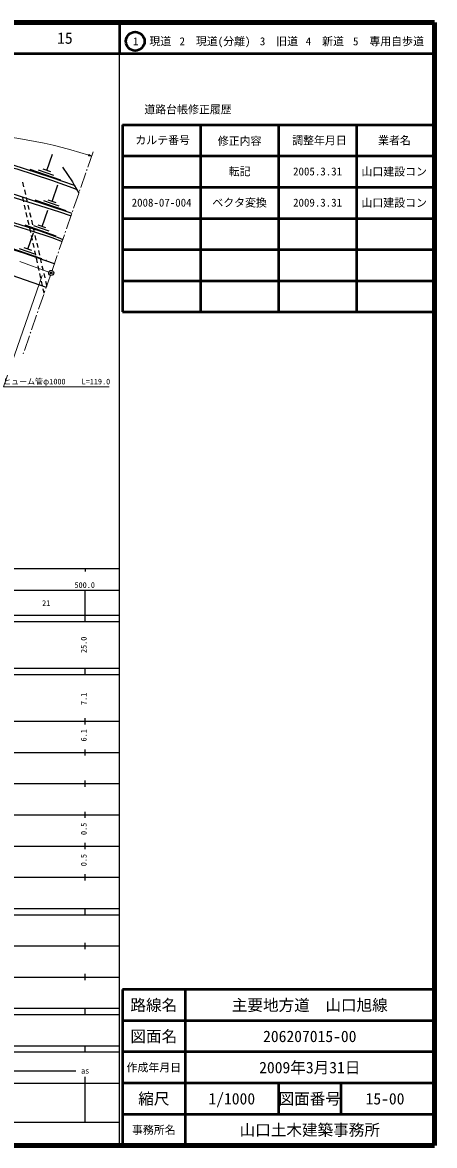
# Model space of a CAD drawing. Units: millimetres, scale not verified. Extents: x 40000 to 680000, y 20000 to 380000.
# Drawn here: x 547888 to 680000, y 20000 to 380000 of the extents above; entities that cross this region are included whole.
import ezdxf
from ezdxf.enums import TextEntityAlignment as Align

# ---------------------------------------------------------------- set-up
doc = ezdxf.new("R2010")
doc.units = ezdxf.units.MM
doc.header["$LTSCALE"] = 1000
doc.header["$PDMODE"] = 32
doc.header["$PDSIZE"] = 500
doc.linetypes.add('CHAIN', pattern=[18.5, 12, -1.5, 3.5, -1.5])
for name, color, linetype, lineweight in [('M-BGD', 7, 'Continuous', 25), ('M-BGD-HTXT', 7, 'Continuous', 13), ('M-BMK', 2, 'CHAIN', 13), ('M-BMK-SRVR', 3, 'Continuous', 25), ('M-STR-HTXT', 7, 'Continuous', 13), ('M-TTL', 2, 'Continuous', 140), ('M-TTL-BAND', 7, 'Continuous', 25), ('M-TTL-FRAM', 2, 'Continuous', 50), ('M-TTL-LINE', 7, 'Continuous', 50)]:
    doc.layers.add(name, color=color, linetype=linetype, lineweight=lineweight)
doc.layers.add('M-OTRS', color=6, linetype='Continuous')
doc.layers.add('M-TTL-TXT', color=7, linetype='Continuous')
doc.styles.add('ＭＳ ゴシック', font='')
doc.styles.get('ＭＳ ゴシック').set_extended_font_data('MS Gothic')

msp = doc.modelspace()

# ---------------------------------------------------------------- linework, layer by layer
at = {"layer": 'M-BGD'}
for p, q in [((555723, 332505), (557557, 337778)), ((560207, 329468), (550321, 332907)), ((557965, 330986), (553022, 332706)), ((556958, 332076), (554487, 332935)), ((547930, 328775), (548269, 327314)), ((557406, 322642), (559241, 327914)), ((548495, 326340), (548835, 324879)), ((548359, 322459), (548034, 323923)), ((548901, 320018), (548576, 321482)), ((549061, 323905), (549400, 322443)), ((549626, 321469), (549965, 320008)), ((561890, 319604), (552005, 323044)), ((559648, 321123), (554706, 322843)), ((558642, 322212), (556171, 323072)), ((549443, 317578), (549118, 319042)), ((550191, 319034), (550530, 317573)), ((554190, 314571), (556025, 319843)), ((558674, 311533), (548789, 314973)), ((549986, 315137), (549660, 316601)), ((550528, 312697), (550202, 314161)), ((550756, 316599), (551095, 315138)), ((551321, 314163), (551661, 312702)), ((556432, 313052), (551490, 314772)), ((555426, 314141), (552955, 315001)), ((549638, 307287), (551473, 312559)), ((551070, 310256), (550744, 311720)), ((551887, 311728), (552226, 310267)), ((554122, 304249), (544237, 307689)), ((551880, 305768), (546938, 307488)), ((550874, 306857), (548403, 307717)), ((551612, 307815), (551286, 309280)), ((552154, 305375), (551828, 306839)), ((552452, 309293), (552791, 307832)), ((553017, 306858), (553356, 305396)), ((552696, 302934), (552371, 304399)), ((553582, 304422), (553921, 302961)), ((558310, 302738), (558120, 302646)), ((553238, 300494), (552913, 301958)), ((553780, 298053), (553455, 299518)), ((554147, 301987), (554486, 300526)), ((554713, 299552), (555052, 298091)), ((554322, 295613), (553997, 297077)), ((555278, 297117), (555650, 295515)), ((554854, 293218), (554539, 294637))]:
    msp.add_line(p, q, dxfattribs=at)
for points in [[(514990, 336360), (518440, 336607), (525637, 336607), (528516, 336437), (531310, 336183), (534950, 335675), (538083, 335083), (542824, 333982), (546126, 333051), (557218, 329410), (563991, 327039), (565269, 326443)], [(515538, 337282), (519626, 337538), (524198, 337538), (526822, 337453), (530294, 337199), (534358, 336691), (536474, 336353), (539438, 335760), (541978, 335167), (544433, 334490), (556964, 330426), (564499, 327801)], [(560774, 333643), (563906, 328902), (564499, 327801), (565938, 325261)], [(509465, 327717), (512175, 328055), (514715, 328225), (517424, 328309), (522335, 328225), (526060, 327971), (529870, 327547), (533172, 327039), (535628, 326531), (539184, 325685), (545534, 323822), (559419, 319419), (563453, 318046)], [(510016, 328568), (513191, 328902), (515731, 329071), (523012, 329071), (525891, 328902), (528600, 328648), (531733, 328225), (538676, 326870), (541554, 326108), (563751, 318907)], [(504271, 319413), (506418, 319843), (510736, 320351), (514292, 320605), (519372, 320605), (522166, 320520), (524621, 320351), (527669, 320012), (530971, 319504), (534950, 318742), (537829, 318065), (542994, 316541), (553408, 313154), (559334, 311122), (560826, 310459)], [(503665, 318412), (505740, 318827), (509635, 319335), (513868, 319673), (520896, 319673), (523520, 319504), (529701, 318742), (533850, 317980), (537152, 317218), (542147, 315863), (550444, 313323), (557302, 311037), (560588, 309774)], [(558120, 302646), (548011, 306163), (536346, 309706), (528516, 311197), (521786, 311978), (512749, 311996), (506055, 311410), (498493, 309973), (494873, 309146), (486293, 306297)], [(519327, 305169), (536220, 301639), (539776, 300623), (555524, 295120)]]:
    msp.add_lwpolyline(points, dxfattribs=at)
for centre, radius in [((550704, 305226), 150), ((550704, 305226), 120), ((550704, 305226), 100), ((550704, 305226), 100), ((550704, 305226), 100), ((550704, 305226), 100), ((555427, 303583), 150), ((555427, 303583), 120), ((555427, 303583), 100), ((555427, 303583), 100), ((555427, 303583), 100), ((555427, 303583), 100)]:
    msp.add_arc(centre, radius, 340.81322, 160.81322, dxfattribs=at)
at = {"layer": 'M-BGD-HTXT'}
for p, q in [((568864, 333668), (570548, 338528)), ((566573, 327053), (568209, 331778)), ((568471, 332534), (568602, 332912)), ((564282, 320439), (565919, 325164)), ((566180, 325919), (566311, 326297)), ((561991, 313824), (563628, 318549)), ((563889, 319305), (564020, 319683)), ((559700, 307210), (561337, 311935)), ((561598, 312691), (561729, 313068)), ((559308, 306076), (559438, 306454)), ((557362, 300459), (559046, 305320)), ((555375, 294721), (556839, 298948)), ((553084, 288107), (554720, 292831)), ((554982, 293587), (555113, 293965)), ((550793, 281492), (552429, 286217)), ((552691, 286973), (552822, 287351)), ((548502, 274878), (550138, 279602)), ((550400, 280358), (550531, 280736)), ((548109, 273744), (548240, 274122))]:
    msp.add_line(p, q, dxfattribs=at)
at = {"layer": 'M-BMK'}
msp.add_line((547013, 303331), (556348, 299974), dxfattribs=at)
at = {"layer": 'M-BMK-SRVR'}
msp.add_circle((557100, 299704), 800, dxfattribs=at)
at = {"layer": 'M-OTRS'}
msp.add_point((557100, 299704), dxfattribs=at)
at = {"layer": 'M-STR-HTXT'}
for p, q in [((569198, 337700), (569042, 337224)), ((570071, 337152), (569042, 337224)), ((569248, 337210), (569058, 337272)), ((569074, 337319), (569454, 337195)), ((569659, 337181), (569089, 337367)), ((569105, 337414), (569865, 337166)), ((570071, 337152), (569120, 337462)), ((569136, 337510), (569896, 337261)), ((569721, 337371), (569151, 337557)), ((569167, 337605), (569547, 337481)), ((569372, 337590), (569182, 337652)), ((570071, 337152), (569198, 337700))]:
    msp.add_line(p, q, dxfattribs=at)
msp.add_lwpolyline([(554225, 298941), (541760, 263224), (575710, 263224)], dxfattribs=at)
msp.add_arc((522268, 190645), 154108, 72.30121, 107.38197, dxfattribs=at)
at = {"layer": 'M-TTL'}
for p, q in [((680000, 380000), (40000, 380000)), ((680000, 20000), (680000, 380000)), ((40000, 20000), (680000, 20000))]:
    msp.add_line(p, q, dxfattribs=at)
at = {"layer": 'M-TTL-BAND'}
for p, q in [((579000, 20000), (579000, 370000)), ((40000, 205000), (579000, 205000)), ((568000, 205000), (568000, 204000)), ((68000, 198000), (579000, 198000)), ((568000, 188000), (568000, 198000)), ((40000, 190000), (579000, 190000)), ((40000, 188000), (579000, 188000)), ((40000, 173000), (579000, 173000)), ((568000, 171000), (568000, 173000)), ((40000, 171000), (579000, 171000)), ((40000, 156000), (579000, 156000)), ((568000, 155000), (568000, 157000)), ((46000, 146000), (579000, 146000)), ((568000, 145000), (568000, 147000)), ((568000, 135000), (568000, 137000)), ((52000, 136000), (579000, 136000)), ((46000, 126000), (579000, 126000)), ((568000, 125000), (568000, 127000)), ((52000, 116000), (579000, 116000)), ((568000, 115000), (568000, 117000)), ((46000, 106000), (579000, 106000)), ((568000, 105000), (568000, 107000)), ((40000, 96000), (579000, 96000)), ((40000, 94000), (579000, 94000)), ((568000, 94000), (568000, 96000)), ((49000, 84000), (579000, 84000)), ((568000, 83000), (568000, 85000)), ((40000, 74000), (579000, 74000)), ((568000, 73000), (568000, 75000)), ((40000, 64000), (579000, 64000)), ((40000, 62000), (579000, 62000)), ((568000, 62000), (568000, 64000)), ((40000, 52000), (579000, 52000)), ((568000, 50000), (568000, 52000)), ((40000, 50000), (579000, 50000)), ((71000, 44000), (565000, 44000)), ((40000, 40000), (579000, 40000)), ((568000, 27500), (568000, 42000)), ((68000, 27500), (579000, 27500))]:
    msp.add_line(p, q, dxfattribs=at)
at = {"layer": 'M-TTL-FRAM'}
for p, q in [((580000, 347197), (580000, 287197)), ((580000, 347197), (680000, 347197)), ((580000, 287197), (680000, 287197)), ((680000, 70000), (580000, 70000)), ((580000, 70000), (580000, 20000))]:
    msp.add_line(p, q, dxfattribs=at)
at = {"layer": 'M-TTL-LINE'}
for p, q in [((579000, 380000), (579000, 370000)), ((40000, 370000), (680000, 370000)), ((605000, 347197), (605000, 287197)), ((630000, 347197), (630000, 287197)), ((655000, 347197), (655000, 287197)), ((580000, 337197), (680000, 337197)), ((580000, 327197), (680000, 327197)), ((580000, 317197), (680000, 317197)), ((580000, 307197), (680000, 307197)), ((580000, 297197), (680000, 297197)), ((600000, 70000), (600000, 20000)), ((680000, 60000), (580000, 60000)), ((680000, 50000), (580000, 50000)), ((680000, 40000), (580000, 40000)), ((630000, 40000), (630000, 30000)), ((650000, 40000), (650000, 30000)), ((680000, 30000), (580000, 30000))]:
    msp.add_line(p, q, dxfattribs=at)
msp.add_circle((584031, 373958), 3000, dxfattribs=at)

# ---------------------------------------------------------------- texts
at = {"layer": 'M-STR-HTXT', "style": 'ＭＳ ゴシック'}
msp.add_text('ヒューム管φ1000\u3000\u3000L=119.0', height=1833, dxfattribs=at).set_placement((558835, 263424), align=Align.BOTTOM_CENTER)
at = {"layer": 'M-TTL-BAND', "style": 'ＭＳ ゴシック'}
for s, p in [('500.0', (567844, 198195)), ('21', (555500, 192405)), ('as', (568000, 42500))]:
    msp.add_text(s, height=1833, dxfattribs=at).set_placement(p, align=Align.BOTTOM_CENTER)
for s, p in [('25.0', (569000, 180500)), ('7.1', (569000, 163174)), ('6.1', (569000, 151500)), ('0.5', (569000, 121500)), ('0.5', (569000, 111500))]:
    msp.add_text(s, height=1833, rotation=90, dxfattribs=at).set_placement(p, align=Align.BOTTOM_CENTER)
at = {"layer": 'M-TTL-TXT', "style": 'ＭＳ ゴシック'}
for s, height, p in [('15', 3666, (561497, 375000)), ('1\u3000現道', 2566, (589448, 373958)), ('2\u3000現道(分離)', 2566, (609619, 373958)), ('3\u3000旧道', 2566, (630121, 373958)), ('4\u3000新道', 2566, (644824, 373958)), ('5\u3000専用自歩道', 2566, (665228, 373958)), ('道路台帳修正履歴', 2566, (600968, 352113)), ('カルテ番号', 2566, (592839, 342277)), ('修正内容', 2566, (617509, 342023)), ('調整年月日', 2566, (643089, 342197)), ('業者名', 2566, (667134, 342197)), ('転記', 2566, (617500, 332245)), ('2005.3.31', 2566, (642500, 332245)), ('山口建設コン', 2566, (667077, 332189)), ('2008-07-004', 2566, (592500, 322245)), ('ベクタ変換', 2566, (617500, 322245)), ('2009.3.31', 2566, (642500, 322245)), ('山口建設コン', 2566, (667077, 322189)), ('路線名', 3666, (590000, 65000)), ('路線名', 3666, (590000, 65000)), ('主要地方道\u3000山口旭線', 3666, (640000, 65000)), ('図面名', 3666, (590000, 55000)), ('図面名', 3666, (590000, 55000)), ('206207015-00', 3666, (640000, 55000)), ('2009年3月31日', 3666, (640000, 45000)), ('作成年月日', 2566, (590000, 45000)), ('作成年月日', 2566, (590000, 45000)), ('縮尺', 3666, (590000, 35000)), ('縮尺', 3666, (590000, 35000)), ('1/1000', 3666, (615000, 35000)), ('図面番号', 3666, (640000, 35000)), ('図面番号', 3666, (640000, 35000)), ('15-00', 3666, (664125, 35000)), ('事務所名', 2566, (590000, 25000)), ('事務所名', 2566, (590000, 25000)), ('山口土木建築事務所', 3666, (640000, 25000))]:
    msp.add_text(s, height=height, dxfattribs=at).set_placement(p, align=Align.MIDDLE_CENTER)

doc.saveas('drawing.dxf')
